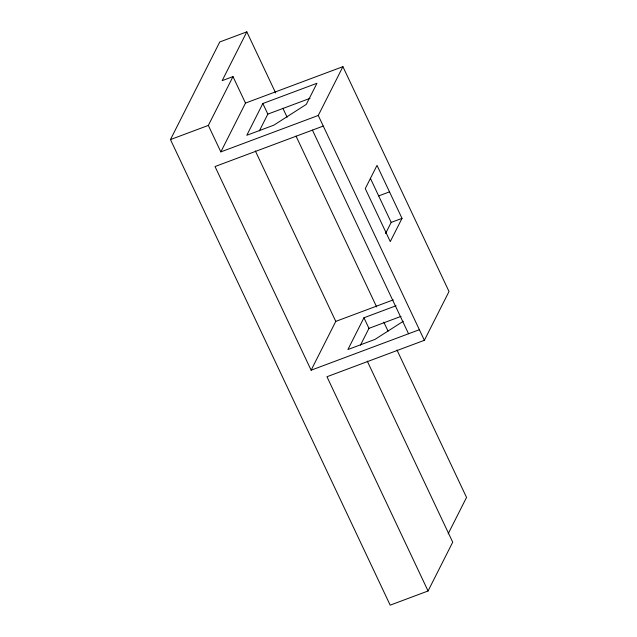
<?xml version="1.0" encoding="UTF-8"?>
<svg xmlns="http://www.w3.org/2000/svg" width="637" height="637" viewBox="0 0 637 637"><rect width="100%" height="100%" fill="white"/><g stroke="black" fill="none" stroke-linecap="round" stroke-linejoin="round"><path stroke-width="0.96" d="M367.254 361.099L452.716 542.183L428.064 590.985L390.178 605.15L170.461 139.575L219.765 41.97L246.822 31.85L275.662 92.97M246.822 31.85L222.17 80.652L232.991 76.607L245.492 103.09L220.84 151.893L208.339 125.409L232.991 76.607M262.834 103.52L246.798 135.283L273.854 125.163L306.293 104.388L316.955 83.28L262.834 103.52L267.835 114.111L259.37 130.88M220.84 151.893L318.261 115.464L342.913 66.662L449.021 291.507L424.369 340.309L326.956 376.738L428.064 590.985M323.262 126.062L215.019 166.536L311.127 370.193L335.779 321.39L393.3 299.876M385.536 233.596L391.182 222.401L402.011 218.356L377.008 165.381L365.272 188.616L390.266 241.598L402.011 218.356M396.055 305.76L363.95 317.767L347.906 349.53L374.962 339.41L403.245 321.303M360.478 345.127L368.95 328.358L401.055 316.358M448.161 533.806L466.539 497.425L396.978 350.024M245.492 103.09L342.913 66.662M170.461 139.575L208.339 125.409M267.835 114.111L310.036 98.337M378.689 195.917L389.51 191.864M311.127 370.193L419.369 329.711M370.352 178.256L391.182 222.401M318.261 115.464L424.369 340.309M312.433 130.107L408.54 333.764M282.876 108.25L287.12 117.232M296.022 136.111L376.618 306.883M383.832 322.163L388.068 331.152M363.95 317.767L368.95 328.358M255.333 150.929L335.779 321.39"/></g></svg>
